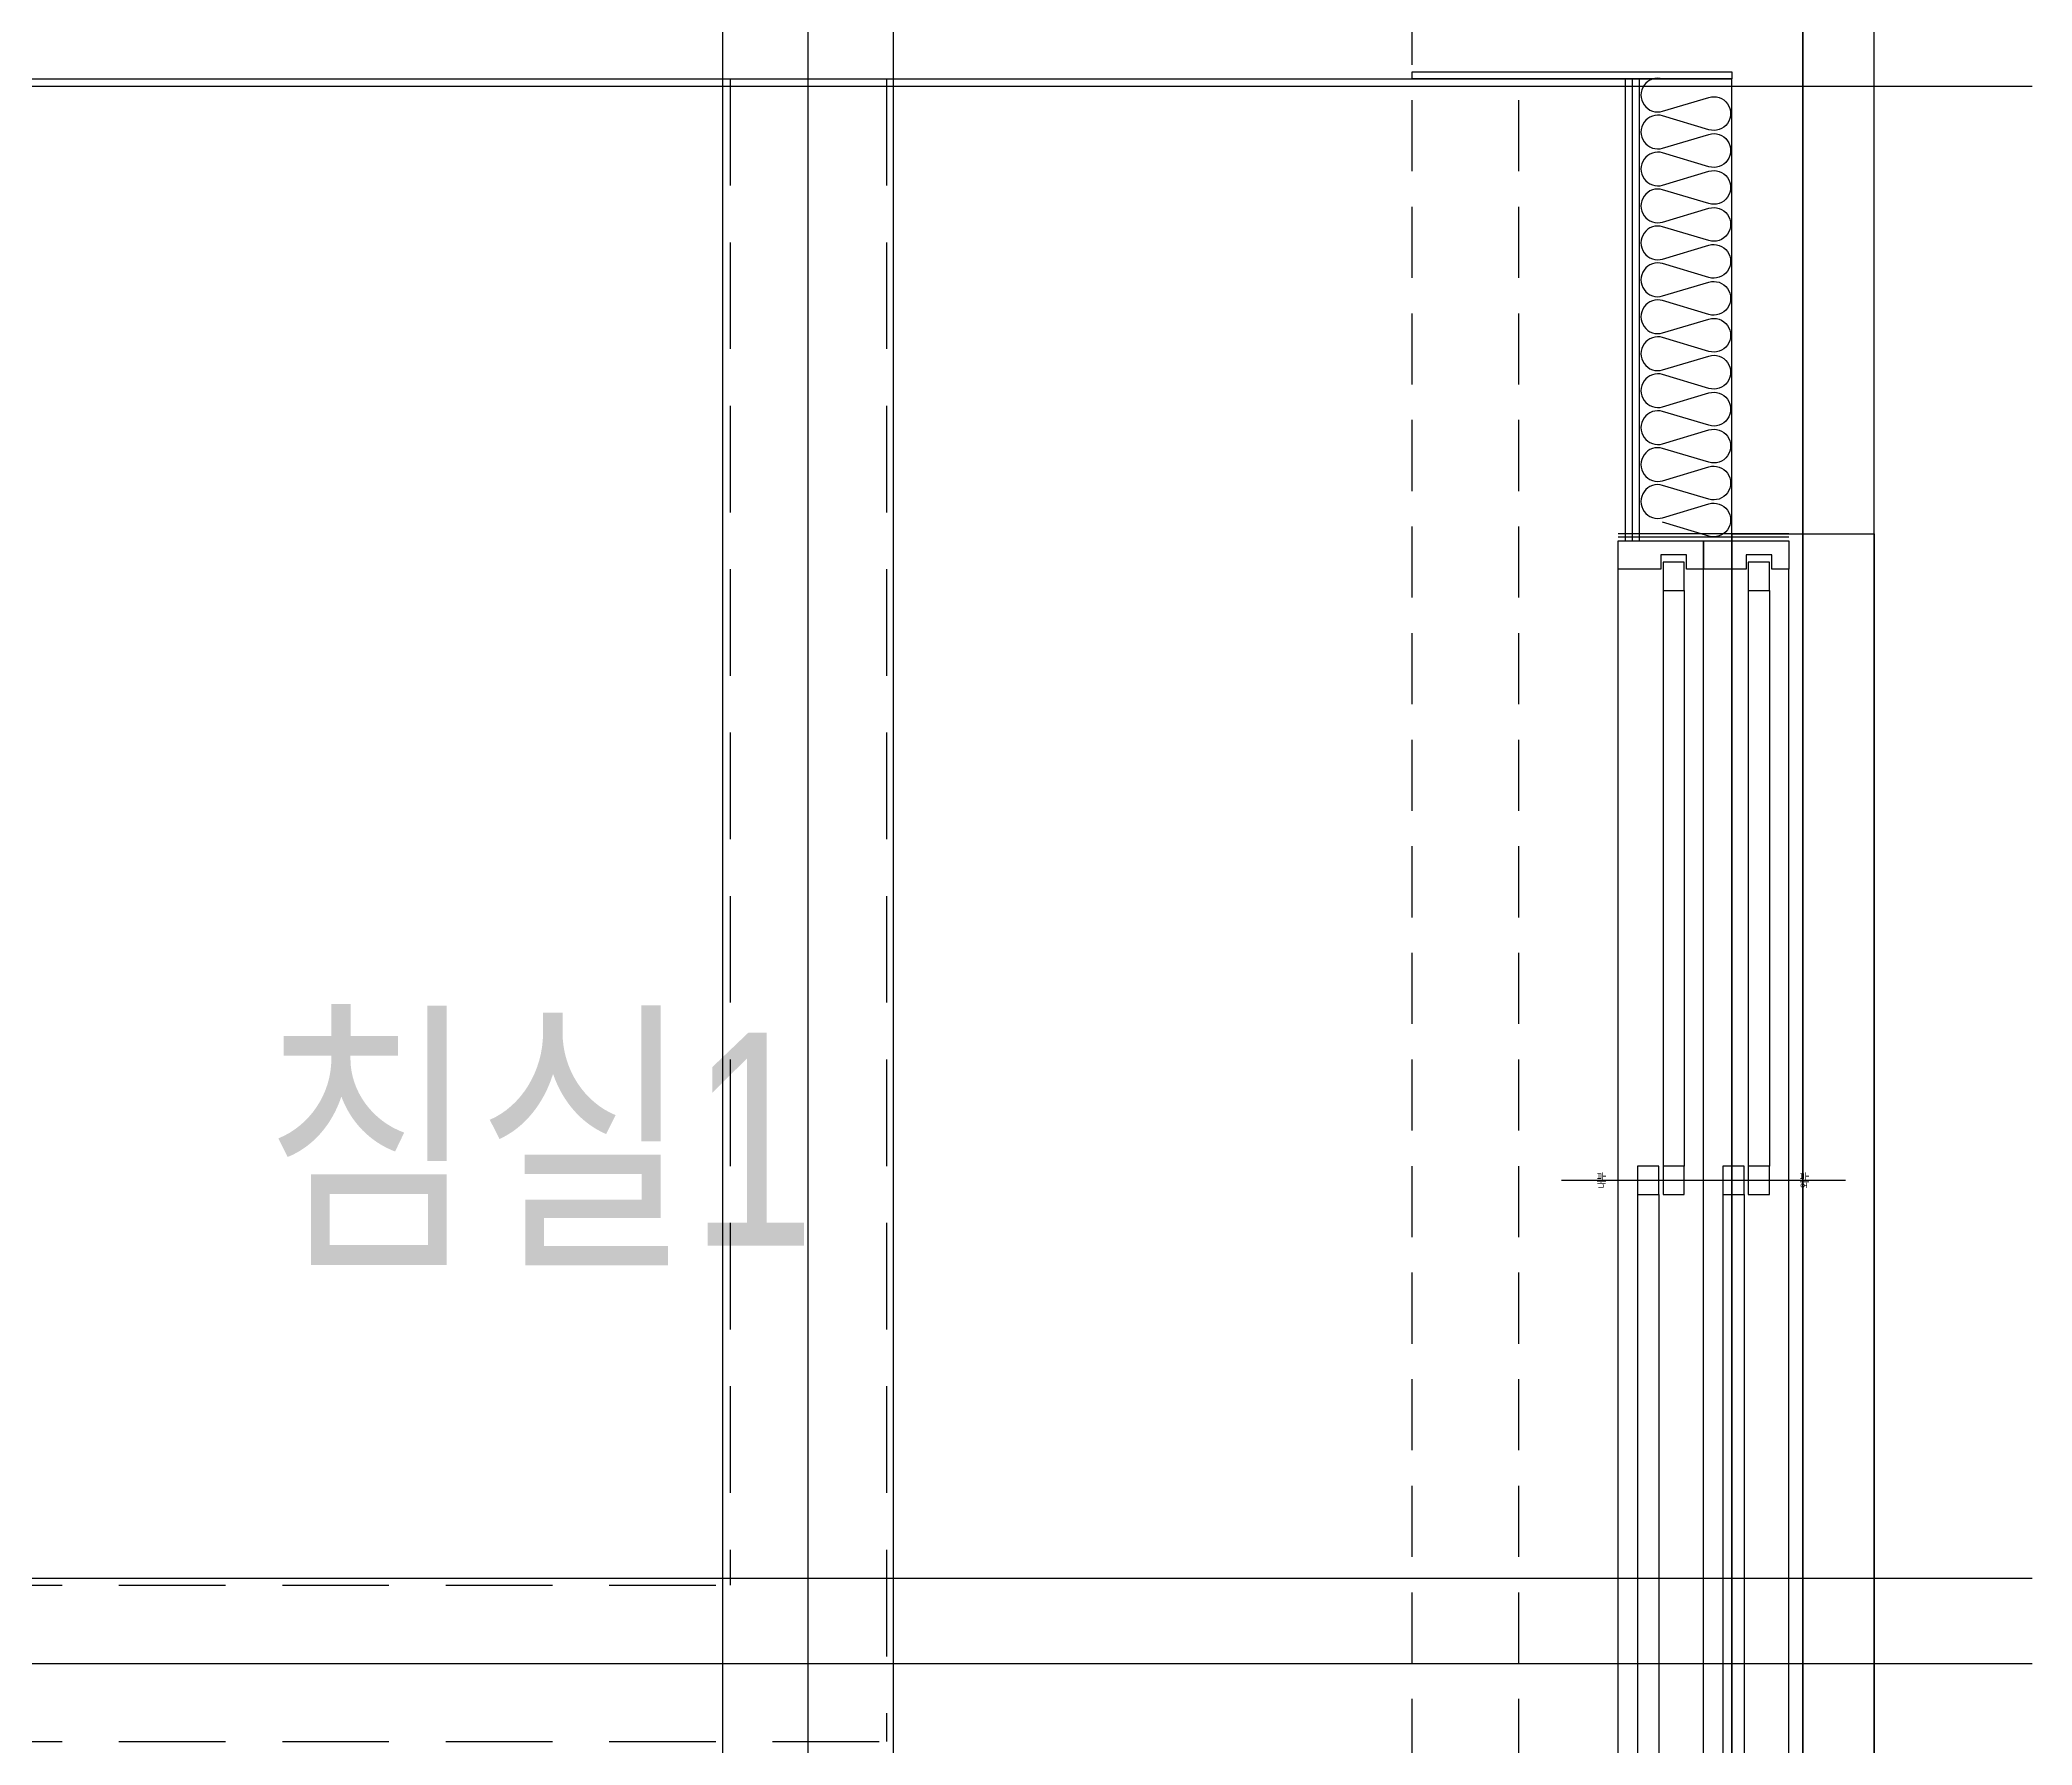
# Model space of a CAD drawing. Header units: millimetres. Extents: x 840000 to 1054178, y 0 to 59400.
# Drawn here: x 896991 to 899795, y 24586 to 26986 of the extents above; entities that cross this region are included whole.
import ezdxf
from ezdxf.enums import TextEntityAlignment as Align
from ezdxf.xclip import XClip

# ---------------------------------------------------------------- set-up
doc = ezdxf.new("R2010")
doc.units = ezdxf.units.MM
doc.header["$LTSCALE"] = 100
doc.header["$XCLIPFRAME"] = 0
for name, pattern in [('X - 단위세대 확장형$0$CEN', [62, 60, -1, 0, -1]), ('X - 단위세대 확장형$0$HID', [1.5, 1, -0.5]), ('X - 단위세대 확장형$0$xr-49D(확)$0$HID', [2.3, 1.5, -0.8]), ('X - 평면도$0$CEN', [62, 60, -1, 0, -1])]:
    doc.linetypes.add(name, pattern=pattern)
doc.layers.get('DEFPOINTS').update_dxf_attribs({"color": 145})
for name, color, linetype in [('AA-XXXX-TEXT', 3, 'Continuous'), ('SYM', 7, 'Continuous'), ('X - 단위세대 확장형$0$A-CON', 2, 'Continuous'), ('X - 단위세대 확장형$0$A-GIP', 6, 'Continuous'), ('X - 단위세대 확장형$0$A-INS', 9, 'Continuous'), ('X - 단위세대 확장형$0$A-WIN', 4, 'Continuous'), ('X - 단위세대 확장형$0$AA-WAXM-CONC', 2, 'Continuous'), ('X - 단위세대 확장형$0$AA-XXXX-CNTL', 1, 'X - 단위세대 확장형$0$CEN'), ('X - 단위세대 확장형$0$S-ELE', 4, 'Continuous'), ('X - 단위세대 확장형$0$X-84$0$AA-DWXM-WIND', 4, 'Continuous'), ('X - 단위세대 확장형$0$xr-49D(확)$0$AA-XXXX-HIDL2', 7, 'X - 단위세대 확장형$0$xr-49D(확)$0$HID'), ('X - 단위세대 확장형$0$결로방지단열재', 7, 'X - 단위세대 확장형$0$HID'), ('X - 단위세대 확장형$0$커텐박스', 6, 'X - 단위세대 확장형$0$HID'), ('X - 평면도$0$AA-XXXX-CNTL', 1, 'X - 평면도$0$CEN')]:
    doc.layers.add(name, color=color, linetype=linetype)
doc.layers.add('X - 단위세대 확장형$0$A-MC', color=171, linetype='Continuous', plot=False)
doc.layers.add('X - 단위세대 확장형$0$AA-EL-PCN8', color=8, linetype='Continuous', plot=False)
doc.styles.add('HAUD01', font='Dotum.ttf')
doc.styles.add('X - 단위세대 확장형$0$X-84$0$맑은 고딕', font='malgun.ttf')

# ---------------------------------------------------------------- blocks, each defined once
blk = doc.blocks.new('*U476')
at = {"layer": 'DEFPOINTS'}
for p, q in [((-910, -130), (-910, 110)), ((-905, -130), (-905, 110)), ((905, -130), (905, 110)), ((910, -130), (910, 110))]:
    blk.add_line(p, q, dxfattribs=at)
at = {"layer": 'X - 단위세대 확장형$0$X-84$0$AA-DWXM-WIND'}
for p, q in [((0, 190), (0, -210)), ((-20, 83), (-830, 83)), ((-20, 53), (-830, 53)), ((830, 47), (20, 47)), ((830, 17), (20, 17)), ((-20, -37), (-830, -37)), ((-20, -67), (-830, -67)), ((830, -73), (20, -73)), ((830, -103), (20, -103))]:
    blk.add_line(p, q, dxfattribs=at)
at = {"layer": 'X - 단위세대 확장형$0$X-84$0$AA-DWXM-WIND', "color": 8}
for p, q in [((-860, 110), (860, 110)), ((-860, -10), (860, -10)), ((-860, -130), (860, -130))]:
    blk.add_line(p, q, dxfattribs=at)
at = {"layer": 'X - 단위세대 확장형$0$X-84$0$AA-DWXM-WIND'}
for points in [[(-860, 86), (-880, 86), (-880, 50), (-860, 50), (-860, -10), (-860, -10), (-900, -10), (-900, 110), (-860, 110), (-860, 86)], [(860, 14), (880, 14), (880, 50), (860, 50), (860, 110), (860, 110), (900, 110), (900, -10), (860, -10), (860, 14)], [(-860, -34), (-880, -34), (-880, -70), (-860, -70), (-860, -130), (-860, -130), (-900, -130), (-900, -10), (-860, -10), (-860, -34)], [(860, -106), (880, -106), (880, -70), (860, -70), (860, -10), (860, -10), (900, -10), (900, -130), (860, -130), (860, -106)]]:
    blk.add_lwpolyline(points, dxfattribs=at)
for points in [[(-830, 53), (-830, 83), (-870, 83), (-870, 53)], [(20, 53), (20, 83), (-20, 83), (-20, 53)], [(-20, 17), (20, 17), (20, 47), (-20, 47)], [(870, 17), (870, 47), (830, 47), (830, 17)], [(-830, -67), (-830, -37), (-870, -37), (-870, -67)], [(20, -67), (20, -37), (-20, -37), (-20, -67)], [(-20, -103), (20, -103), (20, -73), (-20, -73)], [(870, -103), (870, -73), (830, -73), (830, -103)]]:
    blk.add_lwpolyline(points, close=True, dxfattribs=at)
at = {"layer": 'DEFPOINTS', "style": 'X - 단위세대 확장형$0$X-84$0$맑은 고딕', "width": 0.9}
for s, p in [('내부', (0, 133.2)), ('외부', (0, -152.2))]:
    blk.add_text(s, height=10, dxfattribs=at).set_placement(p, align=Align.MIDDLE_CENTER)
blk = doc.blocks.new('X - 단위세대 확장형$0$insul1')
blk.add_lwpolyline([(0, 0.25, 1.344031), (0.35, 0.25), (0.2, 0.75, -1.344031), (0.55, 0.75), (0.4, 0.25)], format="xyb")
blk = doc.blocks.new('X - 단위세대 확장형$0$A$Cbc2b9392')
at = {"layer": 'X - 단위세대 확장형$0$A-GIP'}
for p, q in [((-350, -8390), (-350, -7740)), ((-340, -8390), (-340, -7740))]:
    blk.add_line(p, q, dxfattribs=at)
at = {"layer": 'X - 단위세대 확장형$0$A-INS'}
blk.add_line((-330, -8390), (-330, -7740), dxfattribs=at)
at = {"layer": 'X - 단위세대 확장형$0$A-MC'}
for p, q in [((-1620, -11486.8), (-1620, 0)), ((-1380, -11486.8), (-1380, 0)), ((-3991.2, -7750), (222.5, -7750)), ((-5538, -9850), (222.5, -9850))]:
    blk.add_line(p, q, dxfattribs=at)
at = {"layer": 'X - 단위세대 확장형$0$AA-EL-PCN8'}
for p, q in [((-200, -10200), (-200, -8380)), ((0, -10200), (0, -8380))]:
    blk.add_line(p, q, dxfattribs=at)
at = {"layer": 'X - 단위세대 확장형$0$AA-WAXM-CONC'}
for p, q in [((0, -8380), (0, -6740)), ((-3870, -7740), (-200, -7740)), ((-200, -8380), (-200, -7740)), ((-200, -8380), (0, -8380))]:
    blk.add_line(p, q, dxfattribs=at)
at = {"layer": 'X - 단위세대 확장형$0$AA-XXXX-CNTL'}
for p, q in [((-1500, -11486.8), (-1500, 0)), ((-100, -11486.8), (-100, 0)), ((-5538, -9970), (222.5, -9970))]:
    blk.add_line(p, q, dxfattribs=at)
at = {"layer": 'X - 단위세대 확장형$0$S-ELE'}
for p, q in [((-200, -8380), (-200, -10200)), ((0, -8380), (0, -10200))]:
    blk.add_line(p, q, dxfattribs=at)
at = {"layer": 'X - 단위세대 확장형$0$xr-49D(확)$0$AA-XXXX-HIDL2'}
for p, q in [((-1610, -7740), (-1610, -9860)), ((-1390, -7740), (-1390, -10080)), ((-5000, -9860), (-1610, -9860)), ((-5000, -10080), (-1390, -10080))]:
    blk.add_line(p, q, dxfattribs=at)
at = {"layer": 'X - 단위세대 확장형$0$A-INS', "xscale": 130, "yscale": 130, "zscale": 130, "rotation": 270, "row_count": 1, "column_count": 12, "row_spacing": 0, "column_spacing": 52}
blk.add_blockref('X - 단위세대 확장형$0$insul1', (-330, -7740), dxfattribs=at)
at = {"layer": 'X - 단위세대 확장형$0$A-WIN', "rotation": 90}
blk.add_blockref('*U476', (-250, -9290), dxfattribs=at)
blk = doc.blocks.new('X - 단위세대 확장형$0$20220222-결로')
at = {"layer": 'X - 단위세대 확장형$0$A-CON'}
for p, q in [((7690, 3480), (7690, 3490)), ((7690, 3490), (8140, 3490)), ((8140, 3490), (8140, 3480))]:
    blk.add_line(p, q, dxfattribs=at)
at = {"layer": 'X - 단위세대 확장형$0$A-CON', "color": 8}
blk.add_line((8140, 3480), (7690, 3480), dxfattribs=at)
at = {"layer": 'X - 단위세대 확장형$0$결로방지단열재'}
blk.add_lwpolyline([(650, 11120), (650, 2190), (2180, 2190), (2180, 650), (7690, 650), (7690, 7600)], dxfattribs=at)
at = {"layer": 'X - 단위세대 확장형$0$커텐박스'}
blk.add_line((7840, 350), (7840, 3480), dxfattribs=at)
blk = doc.blocks.new('X - 단위세대 확장형', base_point=(-475.4, -286.7))
blk.add_blockref('X - 단위세대 확장형$0$A$Cbc2b9392', (78822, 50563.1))
blk.add_blockref('X - 단위세대 확장형$0$20220222-결로', (70482, 39343.1))
blk = doc.blocks.new('20220114_기준층 실명')
at = {"layer": 'AA-XXXX-TEXT', "style": 'HAUD01', "width": 0.8}
blk.add_text('침실1', height=300, dxfattribs=at).set_placement((-5846.4, 8128.8), align=Align.MIDDLE_CENTER)
blk = doc.blocks.new('X - 평면도', base_point=(-475.4, -286.7))
at = {"layer": 'X - 평면도$0$AA-XXXX-CNTL'}
blk.add_line((1338722, 68689.6), (1338722, 22495.2), dxfattribs=at)

msp = doc.modelspace()

# ---------------------------------------------------------------- block references
ref = msp.add_blockref('X - 평면도', (-439725.3, -16179.1))
XClip(ref).set_block_clipping_path([(1279249.9173513227, 15892.4151621314), (1363249.9173513227, 75292.4151621313)])

# ---------------------------------------------------------------- next in the draw order: block references
at = {"layer": 'AA-XXXX-TEXT'}
msp.add_blockref('20220114_기준층 실명', (903539.4, 17309.8), dxfattribs=at)

# ---------------------------------------------------------------- next in the draw order: block references
at = {"layer": 'SYM'}
ref = msp.add_blockref('X - 단위세대 확장형', (820274.7, -16179.1), dxfattribs=at)
XClip(ref).set_block_clipping_path([(27286.2339647645, 22495.2025850526), (88213.6007378809, 68689.6277392105)])

doc.saveas('drawing.dxf')
